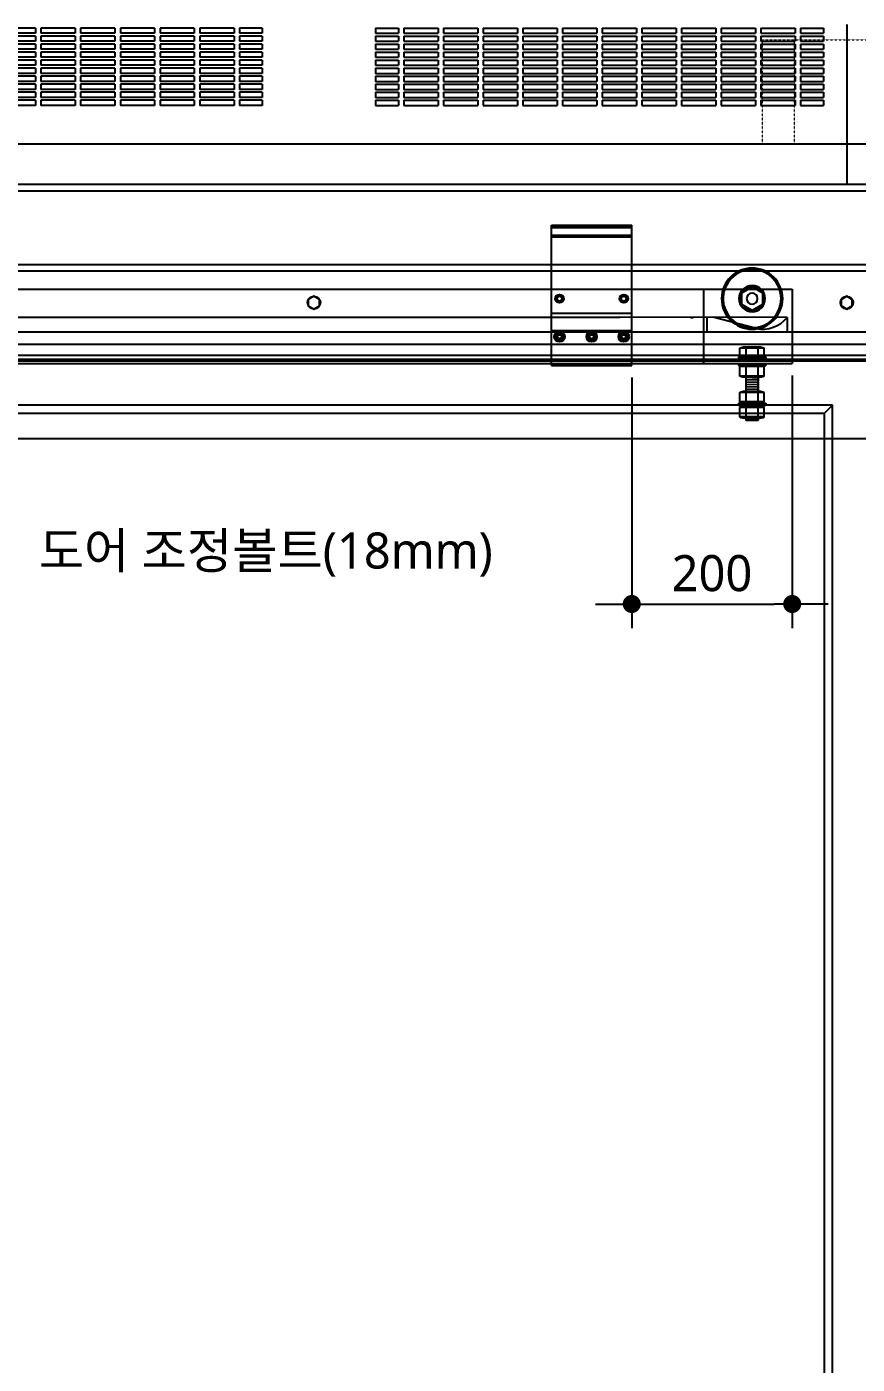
# Model space of a CAD drawing. Header units: millimetres. Extents: x 232323 to 272954, y -5343 to 8721.
# Drawn here: x 234281 to 235316, y 6210 to 7878 of the extents above; entities that cross this region are included whole.
import ezdxf
from ezdxf.enums import TextEntityAlignment as Align

# ---------------------------------------------------------------- set-up
doc = ezdxf.new("R2010")
doc.units = ezdxf.units.MM
doc.header["$MEASUREMENT"] = 0
doc.linetypes.add('DASHED', pattern=[0.75, 0.5, -0.25])
doc.layers.get('0').update_dxf_attribs({"linetype": 'CONTINUOUS'})
for name, color, linetype, lineweight in [('A-DIMS', 7, 'CONTINUOUS', 25), ('A-MKXS-TEXT1', 3, 'CONTINUOUS', 25), ('도면층4', 5, 'CONTINUOUS', 25)]:
    doc.layers.add(name, color=color, linetype=linetype, lineweight=lineweight)
doc.styles.add('HY울릉도L', font='')
doc.styles.add('맑은고딕', font='malgun.ttf')
doc.styles.get('HY울릉도L').set_extended_font_data('HYwulM')
doc.dimstyles.new('CDIM', dxfattribs={"dimtxt": 3, "dimasz": 1.5, "dimexe": 2, "dimexo": 1, "dimgap": 1, "dimtad": 1, "dimdec": 0, "dimrnd": 0.5, "dimzin": 0, "dimdsep": 32, "dimlunit": 6, "dimtxsty": 'HY울릉도L', "dimblk1": '_CIDOT', "dimblk2": '_CIDOT', "dimsah": 1, "dimcen": 5.5, "dimclrd": 2, "dimclre": 2, "dimclrt": 7, "dimadec": 0, "dimazin": 0, "dimtfac": 1, "dimtdec": 0, "dimtix": 1, "dimtmove": 2, "dimatfit": 1, "dimldrblk": '_CIDOT', "dimfxl": 1, "dimtolj": 1, "dimtzin": 0, "dimlwd": -1, "dimarcsym": 0})

# ---------------------------------------------------------------- blocks, each defined once
blk = doc.blocks.new('고정볼트')
at = {"color": 1}
for p, q in [((1934018.7, 124726.3), (1934018.7, 124736.8)), ((1934018.7, 124736.8), (1934049.2, 124736.8)), ((1934022.5, 124738.3), (1934045.4, 124738.3)), ((1934026.3, 124726.3), (1934026.3, 124738.3)), ((1934041.5, 124726.3), (1934041.5, 124738.3)), ((1934049.2, 124726.3), (1934049.2, 124736.8)), ((1934050.9, 124726.3), (1934016.9, 124726.3)), ((1934016.9, 124726.3), (1934016.9, 124723.8)), ((1934050.9, 124723.8), (1934016.9, 124723.8)), ((1934050.9, 124717.8), (1934016.9, 124717.8)), ((1934016.9, 124717.8), (1934016.9, 124715.4)), ((1934050.9, 124715.4), (1934016.9, 124715.4)), ((1934018.7, 124726.3), (1934049.2, 124726.3)), ((1934018.7, 124702.2), (1934018.7, 124713.9)), ((1934018.7, 124713.9), (1934049.2, 124713.9)), ((1934022.5, 124715.4), (1934045.4, 124715.4)), ((1934026.3, 124702.2), (1934026.3, 124715.4)), ((1934041.5, 124702.2), (1934041.5, 124715.4)), ((1934049.2, 124702.2), (1934049.2, 124713.9)), ((1934050.9, 124726.3), (1934050.9, 124723.8)), ((1934050.9, 124717.8), (1934050.9, 124715.4)), ((1934018.7, 124702.2), (1934049.2, 124702.2)), ((1934022.5, 124700.7), (1934045.4, 124700.7)), ((1934025.1, 124699.7), (1934026.4, 124699.8)), ((1934025.1, 124699.7), (1934026.4, 124699.7)), ((1934025.1, 124696.9), (1934026.4, 124696.9)), ((1934025.1, 124696.9), (1934026.4, 124696.9)), ((1934025.1, 124694), (1934026.4, 124694)), ((1934025.1, 124694), (1934026.4, 124694)), ((1934025.2, 124699.7), (1934026.4, 124699.8)), ((1934025.2, 124696.9), (1934026.4, 124696.9)), ((1934025.2, 124694), (1934026.4, 124694.1)), ((1934026.4, 124683), (1934026.4, 124700.7)), ((1934026.4, 124699.8), (1934041.4, 124700.4)), ((1934026.4, 124699.8), (1934041.4, 124700.3)), ((1934026.4, 124699.7), (1934041.4, 124700.3)), ((1934026.4, 124696.9), (1934041.4, 124697.5)), ((1934026.4, 124696.9), (1934041.4, 124697.4)), ((1934026.4, 124696.9), (1934041.4, 124697.4)), ((1934026.4, 124694.1), (1934041.4, 124694.6)), ((1934026.4, 124694), (1934041.4, 124694.5)), ((1934026.4, 124694), (1934041.4, 124694.5)), ((1934041.4, 124683), (1934041.4, 124700.7)), ((1934042.7, 124700.3), (1934041.4, 124700.4)), ((1934041.4, 124700.3), (1934042.7, 124700.3)), ((1934042.7, 124700.3), (1934041.4, 124700.3)), ((1934041.4, 124697.4), (1934042.7, 124697.5)), ((1934042.7, 124697.5), (1934041.4, 124697.4)), ((1934042.7, 124697.5), (1934041.4, 124697.5)), ((1934041.4, 124694.5), (1934042.7, 124694.6)), ((1934042.7, 124694.6), (1934041.4, 124694.5)), ((1934042.7, 124694.6), (1934041.4, 124694.6)), ((1934018.7, 124669.8), (1934018.7, 124681.5)), ((1934018.7, 124681.5), (1934049.2, 124681.5)), ((1934022.5, 124683), (1934045.4, 124683)), ((1934025.1, 124691.1), (1934026.4, 124691.1)), ((1934025.1, 124691.1), (1934026.4, 124691.1)), ((1934025.1, 124688.2), (1934026.4, 124688.3)), ((1934025.1, 124688.2), (1934026.4, 124688.2)), ((1934025.1, 124685.3), (1934026.4, 124685.4)), ((1934025.1, 124685.3), (1934026.4, 124685.3)), ((1934025.2, 124691.1), (1934026.4, 124691.2)), ((1934025.2, 124688.2), (1934026.4, 124688.3)), ((1934025.2, 124685.3), (1934026.4, 124685.4)), ((1934026.3, 124669.8), (1934026.3, 124683)), ((1934026.4, 124691.2), (1934041.4, 124691.7)), ((1934026.4, 124691.1), (1934041.4, 124691.7)), ((1934026.4, 124691.1), (1934041.4, 124691.6)), ((1934026.4, 124688.3), (1934041.4, 124688.8)), ((1934026.4, 124688.3), (1934041.4, 124688.8)), ((1934026.4, 124688.2), (1934041.4, 124688.7)), ((1934026.4, 124685.4), (1934041.4, 124685.9)), ((1934026.4, 124685.4), (1934041.4, 124685.9)), ((1934026.4, 124685.3), (1934041.4, 124685.9)), ((1934041.4, 124691.7), (1934042.7, 124691.7)), ((1934042.7, 124691.7), (1934041.4, 124691.6)), ((1934042.7, 124691.7), (1934041.4, 124691.7)), ((1934041.4, 124688.8), (1934042.7, 124688.8)), ((1934042.7, 124688.8), (1934041.4, 124688.7)), ((1934042.7, 124688.8), (1934041.4, 124688.8)), ((1934041.4, 124685.9), (1934042.7, 124685.9)), ((1934042.7, 124685.9), (1934041.4, 124685.9)), ((1934042.7, 124685.9), (1934041.4, 124685.9)), ((1934041.5, 124669.8), (1934041.5, 124683)), ((1934049.2, 124669.8), (1934049.2, 124681.5)), ((1934050.9, 124668.3), (1934016.9, 124668.3)), ((1934016.9, 124668.3), (1934016.9, 124665.9)), ((1934050.9, 124665.9), (1934016.9, 124665.9)), ((1934018.7, 124669.8), (1934049.2, 124669.8)), ((1934018.7, 124651.2), (1934018.7, 124662.9)), ((1934018.7, 124662.9), (1934049.2, 124662.9)), ((1934022.5, 124668.3), (1934045.4, 124668.3)), ((1934022.5, 124664.4), (1934045.4, 124664.4)), ((1934026.3, 124651.2), (1934026.3, 124664.4)), ((1934041.5, 124651.2), (1934041.5, 124664.4)), ((1934049.2, 124651.2), (1934049.2, 124662.9)), ((1934050.9, 124668.3), (1934050.9, 124665.9)), ((1934018.7, 124651.2), (1934049.2, 124651.2)), ((1934022.5, 124649.7), (1934045.4, 124649.7)), ((1934025.1, 124647.9), (1934026.4, 124647.9)), ((1934025.1, 124647.9), (1934026.4, 124647.9)), ((1934025.2, 124647.9), (1934026.4, 124648)), ((1934026.4, 124646.9), (1934026.4, 124649.7)), ((1934026.4, 124648), (1934041.4, 124648.5)), ((1934026.4, 124647.9), (1934041.4, 124648.4)), ((1934026.4, 124647.9), (1934041.4, 124648.4)), ((1934026.4, 124646.9), (1934041.4, 124646.9)), ((1934041.4, 124646.9), (1934041.4, 124649.7)), ((1934041.4, 124648.4), (1934042.7, 124648.5)), ((1934042.7, 124648.5), (1934041.4, 124648.4)), ((1934042.7, 124648.5), (1934041.4, 124648.5))]:
    blk.add_line(p, q, dxfattribs=at)
for centre, radius, start, end in [((1934022.5, 124732.7), 5.6, 47.0464, 132.9536), ((1934033.9, 124718.2), 20.1, 67.7416, 112.2584), ((1934045.4, 124732.7), 5.6, 47.0464, 132.9536), ((1934022.5, 124709.8), 5.6, 47.0464, 132.9536), ((1934033.9, 124695.3), 20.1, 67.7416, 112.2584), ((1934045.4, 124709.8), 5.6, 47.0464, 132.9536), ((1934022.5, 124706.3), 5.6, 227.0464, 312.9536), ((1934033.9, 124720.8), 20.1, 247.7416, 292.2584), ((1934045.4, 124706.3), 5.6, 227.0464, 312.9536), ((1934022.5, 124677.4), 5.6, 47.0464, 132.9536), ((1934033.9, 124662.9), 20.1, 67.7416, 112.2584), ((1934045.4, 124677.4), 5.6, 47.0464, 132.9536), ((1934022.5, 124673.9), 5.6, 227.0464, 312.9536), ((1934022.5, 124658.8), 5.6, 47.0464, 132.9536), ((1934033.9, 124688.4), 20.1, 247.7416, 292.2584), ((1934033.9, 124644.2), 20.1, 67.7416, 112.2584), ((1934045.4, 124673.9), 5.6, 227.0464, 312.9536), ((1934045.4, 124658.8), 5.6, 47.0464, 132.9536), ((1934022.5, 124655.3), 5.6, 227.0464, 312.9536), ((1934033.9, 124669.8), 20.1, 247.7416, 292.2584), ((1934045.4, 124655.3), 5.6, 227.0464, 312.9536)]:
    blk.add_arc(centre, radius, start, end, dxfattribs=at)
blk = doc.blocks.new('상부로라대')
at = {"color": 2}
blk.add_lwpolyline([(1931924.7, 133134.4), (1931911.8, 133127), (1931911.8, 133112.1), (1931924.7, 133104.7), (1931937.6, 133112.1), (1931937.6, 133127)], close=True, dxfattribs=at)
for radius in [38.1, 36.2, 16.4, 14.9, 6.88]:
    blk.add_circle((1931924.7, 133119.6), radius, dxfattribs=at)
blk = doc.blocks.new('A$C39D62370')
at = {"color": 1}
for p, q in [((0.3, 0), (-0.4, 0)), ((2.6, 3.9), (2.2, 4.6)), ((7.2, 3.9), (7.6, 4.6)), ((9.5, 0), (10.3, 0)), ((2.2, -4.6), (2.6, -4)), ((2.6, -4), (2.5, -4.2)), ((7.2, -4), (7.6, -4.6))]:
    blk.add_line(p, q, dxfattribs=at)
for points in [[(2.5, 4.2), (0, 0), (2.5, -4.2), (7.4, -4.2), (9.8, 0), (7.4, 4.2)], [(2.6, 3.9), (0.3, 0), (2.6, -4), (7.2, -4), (9.5, 0), (7.2, 3.9)]]:
    blk.add_lwpolyline(points, close=True, dxfattribs=at)
for radius in [5.35, 3.1]:
    blk.add_circle((4.9, 0), radius, dxfattribs=at)
for start, end in [(171.6567, 188.3433), (111.6567, 128.3433), (51.6567, 68.3433), (351.6567, 8.3433), (231.6567, 248.3433), (291.6567, 308.3433)]:
    blk.add_arc((4.9, 0), 4.25, start, end, dxfattribs=at)
blk = doc.blocks.new('A$C0D0466CD')
at = {"color": 1}
blk.add_lwpolyline([(-2.9, 5), (-5.8, 0), (-2.9, -5), (2.9, -5), (5.8, 0), (2.9, 5)], close=True, dxfattribs=at)
for radius in [6.6, 2.9, 2.47]:
    blk.add_circle((0, 0), radius, dxfattribs=at)
blk = doc.blocks.new('A$C76897EE8')
at = {"color": 3}
for p, q in [((-100, 0), (-100, 175)), ((-100, 175), (0, 175)), ((-100, 172.7), (0, 172.7)), ((-100, 172.5), (0, 172.5)), ((-100, 172.1), (0, 172.1)), ((0, 0), (0, 175)), ((-100, 162.7), (0, 162.7)), ((-100, 162), (0, 162)), ((-100, 160.4), (0, 160.4)), ((-100, 65.4), (0, 65.4)), ((-100, 43.6), (0, 43.6)), ((-100, 43.4), (0, 43.4)), ((-100, 2.3), (0, 2.3)), ((-100, 0.7), (0, 0.7)), ((-100, 0), (0, 0))]:
    blk.add_line(p, q, dxfattribs=at)
for centre in [(-90, 83.3), (-10, 83.3), (-90, 35.9), (-50, 35.9), (-10, 35.9)]:
    blk.add_circle(centre, 3.5, dxfattribs=at)
at = {"color": 1}
for name, p in [('A$C39D62370', (-94.9, 83.3)), ('A$C39D62370', (-14.9, 83.3)), ('A$C0D0466CD', (-90, 35.9)), ('A$C0D0466CD', (-50, 35.9)), ('A$C0D0466CD', (-10, 35.9))]:
    blk.add_blockref(name, p, dxfattribs=at)
blk = doc.blocks.new('A$C7F43085C')
at = {"layer": '도면층4', "color": 5, "linetype": 'DASHED', "lineweight": 13, "ltscale": 0.1}
for p, q in [((-210, 130), (0, 130)), ((-210, 130), (-210, 0)), ((-170, 130), (-170, 0)), ((-40, 130), (-40, 0)), ((0, 130), (0, 0)), ((-210, 0), (0, 0))]:
    blk.add_line(p, q, dxfattribs=at)
blk = doc.blocks.new('A$C41D218C7')
at = {"color": 9}
for p, q in [((-600, 182), (-600, 0)), ((-322, 177.9), (-361, 177.9)), ((-322, 171.9), (-361, 171.9)), ((-322, 168.8), (-361, 168.8)), ((-322, 177.9), (-322, 171.9)), ((-322, 168.8), (-322, 162.8)), ((-315.9, 177.9), (-315.9, 171.9)), ((-276.9, 177.9), (-315.9, 177.9)), ((-276.9, 171.9), (-315.9, 171.9)), ((-315.9, 168.8), (-315.9, 162.8)), ((-276.9, 168.8), (-315.9, 168.8)), ((-276.9, 177.9), (-276.9, 171.9)), ((-276.9, 168.8), (-276.9, 162.8)), ((-270.8, 177.9), (-270.8, 171.9)), ((-231.8, 177.9), (-270.8, 177.9)), ((-231.8, 171.9), (-270.8, 171.9)), ((-270.8, 168.8), (-270.8, 162.8)), ((-231.8, 168.8), (-270.8, 168.8)), ((-231.8, 177.9), (-231.8, 171.9)), ((-231.8, 168.8), (-231.8, 162.8)), ((-225.7, 177.9), (-225.7, 171.9)), ((-186.7, 177.9), (-225.7, 177.9)), ((-186.7, 171.9), (-225.7, 171.9)), ((-225.7, 168.8), (-225.7, 162.8)), ((-186.7, 168.8), (-225.7, 168.8)), ((-186.7, 177.9), (-186.7, 171.9)), ((-186.7, 168.8), (-186.7, 162.8)), ((-180.6, 177.9), (-180.6, 171.9)), ((-141.6, 177.9), (-180.6, 177.9)), ((-141.6, 171.9), (-180.6, 171.9)), ((-180.6, 168.8), (-180.6, 162.8)), ((-141.6, 168.8), (-180.6, 168.8)), ((-141.6, 177.9), (-141.6, 171.9)), ((-141.6, 168.8), (-141.6, 162.8)), ((-135.5, 177.9), (-135.5, 171.9)), ((-96.5, 177.9), (-135.5, 177.9)), ((-96.5, 171.9), (-135.5, 171.9)), ((-135.5, 168.8), (-135.5, 162.8)), ((-96.5, 168.8), (-135.5, 168.8)), ((-96.5, 177.9), (-96.5, 171.9)), ((-96.5, 168.8), (-96.5, 162.8)), ((-64.4, 177.9), (-90.4, 177.9)), ((-90.4, 177.9), (-90.4, 171.9)), ((-64.4, 171.9), (-90.4, 171.9)), ((-64.4, 168.8), (-90.4, 168.8)), ((-90.4, 168.8), (-90.4, 162.8)), ((-64.4, 177.9), (-64.4, 171.9)), ((-64.4, 168.8), (-64.4, 162.8)), ((64.4, 177.9), (64.4, 171.9)), ((64.4, 177.9), (90.4, 177.9)), ((64.4, 171.9), (90.4, 171.9)), ((64.4, 168.8), (64.4, 162.8)), ((64.4, 168.8), (90.4, 168.8)), ((90.4, 177.9), (90.4, 171.9)), ((90.4, 168.8), (90.4, 162.8)), ((96.5, 177.9), (96.5, 171.9)), ((96.5, 177.9), (135.5, 177.9)), ((96.5, 171.9), (135.5, 171.9)), ((96.5, 168.8), (96.5, 162.8)), ((96.5, 168.8), (135.5, 168.8)), ((135.5, 177.9), (135.5, 171.9)), ((135.5, 168.8), (135.5, 162.8)), ((141.6, 177.9), (141.6, 171.9)), ((141.6, 177.9), (180.6, 177.9)), ((141.6, 171.9), (180.6, 171.9)), ((141.6, 168.8), (141.6, 162.8)), ((141.6, 168.8), (180.6, 168.8)), ((180.6, 177.9), (180.6, 171.9)), ((180.6, 168.8), (180.6, 162.8)), ((186.7, 177.9), (186.7, 171.9)), ((186.7, 177.9), (225.7, 177.9)), ((186.7, 171.9), (225.7, 171.9)), ((186.7, 168.8), (186.7, 162.8)), ((186.7, 168.8), (225.7, 168.8)), ((225.7, 177.9), (225.7, 171.9)), ((225.7, 168.8), (225.7, 162.8)), ((231.8, 177.9), (231.8, 171.9)), ((231.8, 177.9), (270.8, 177.9)), ((231.8, 171.9), (270.8, 171.9)), ((231.8, 168.8), (231.8, 162.8)), ((231.8, 168.8), (270.8, 168.8)), ((270.8, 177.9), (270.8, 171.9)), ((270.8, 168.8), (270.8, 162.8)), ((276.9, 177.9), (276.9, 171.9)), ((276.9, 177.9), (315.9, 177.9)), ((276.9, 171.9), (315.9, 171.9)), ((276.9, 168.8), (276.9, 162.8)), ((276.9, 168.8), (315.9, 168.8)), ((315.9, 177.9), (315.9, 171.9)), ((315.9, 168.8), (315.9, 162.8)), ((322, 177.9), (322, 171.9)), ((322, 177.9), (361, 177.9)), ((322, 171.9), (361, 171.9)), ((322, 168.8), (322, 162.8)), ((322, 168.8), (361, 168.8)), ((361, 177.9), (361, 171.9)), ((361, 168.8), (361, 162.8)), ((367.1, 177.9), (367.1, 171.9)), ((367.1, 177.9), (406.1, 177.9)), ((367.1, 171.9), (406.1, 171.9)), ((367.1, 168.8), (367.1, 162.8)), ((367.1, 168.8), (406.1, 168.8)), ((406.1, 177.9), (406.1, 171.9)), ((406.1, 168.8), (406.1, 162.8)), ((412.2, 177.9), (412.2, 171.9)), ((412.2, 177.9), (451.2, 177.9)), ((412.2, 171.9), (451.2, 171.9)), ((412.2, 168.8), (412.2, 162.8)), ((412.2, 168.8), (451.2, 168.8)), ((451.2, 177.9), (451.2, 171.9)), ((451.2, 168.8), (451.2, 162.8)), ((457.3, 177.9), (457.3, 171.9)), ((457.3, 177.9), (496.3, 177.9)), ((457.3, 171.9), (496.3, 171.9)), ((457.3, 168.8), (457.3, 162.8)), ((457.3, 168.8), (496.3, 168.8)), ((496.3, 177.9), (496.3, 171.9)), ((496.3, 168.8), (496.3, 162.8)), ((502.4, 177.9), (502.4, 171.9)), ((502.4, 177.9), (541.4, 177.9)), ((502.4, 171.9), (541.4, 171.9)), ((502.4, 168.8), (502.4, 162.8)), ((502.4, 168.8), (541.4, 168.8)), ((541.4, 177.9), (541.4, 171.9)), ((541.4, 168.8), (541.4, 162.8)), ((547.5, 177.9), (547.5, 171.9)), ((547.5, 177.9), (573.5, 177.9)), ((547.5, 171.9), (573.5, 171.9)), ((547.5, 168.8), (547.5, 162.8)), ((547.5, 168.8), (573.5, 168.8)), ((573.5, 177.9), (573.5, 171.9)), ((573.5, 168.8), (573.5, 162.8)), ((600, 182), (600, 0)), ((-322, 162.8), (-361, 162.8)), ((-322, 159.7), (-361, 159.7)), ((-322, 153.7), (-361, 153.7)), ((-322, 159.7), (-322, 153.7)), ((-276.9, 162.8), (-315.9, 162.8)), ((-315.9, 159.7), (-315.9, 153.7)), ((-276.9, 159.7), (-315.9, 159.7)), ((-276.9, 153.7), (-315.9, 153.7)), ((-276.9, 159.7), (-276.9, 153.7)), ((-231.8, 162.8), (-270.8, 162.8)), ((-270.8, 159.7), (-270.8, 153.7)), ((-231.8, 159.7), (-270.8, 159.7)), ((-231.8, 153.7), (-270.8, 153.7)), ((-231.8, 159.7), (-231.8, 153.7)), ((-186.7, 162.8), (-225.7, 162.8)), ((-225.7, 159.7), (-225.7, 153.7)), ((-186.7, 159.7), (-225.7, 159.7)), ((-186.7, 153.7), (-225.7, 153.7)), ((-186.7, 159.7), (-186.7, 153.7)), ((-141.6, 162.8), (-180.6, 162.8)), ((-180.6, 159.7), (-180.6, 153.7)), ((-141.6, 159.7), (-180.6, 159.7)), ((-141.6, 153.7), (-180.6, 153.7)), ((-141.6, 159.7), (-141.6, 153.7)), ((-96.5, 162.8), (-135.5, 162.8)), ((-135.5, 159.7), (-135.5, 153.7)), ((-96.5, 159.7), (-135.5, 159.7)), ((-96.5, 153.7), (-135.5, 153.7)), ((-96.5, 159.7), (-96.5, 153.7)), ((-64.4, 162.8), (-90.4, 162.8)), ((-64.4, 159.7), (-90.4, 159.7)), ((-90.4, 159.7), (-90.4, 153.7)), ((-64.4, 153.7), (-90.4, 153.7)), ((-64.4, 159.7), (-64.4, 153.7)), ((64.4, 162.8), (90.4, 162.8)), ((64.4, 159.7), (64.4, 153.7)), ((64.4, 159.7), (90.4, 159.7)), ((64.4, 153.7), (90.4, 153.7)), ((90.4, 159.7), (90.4, 153.7)), ((96.5, 162.8), (135.5, 162.8)), ((96.5, 159.7), (96.5, 153.7)), ((96.5, 159.7), (135.5, 159.7)), ((96.5, 153.7), (135.5, 153.7)), ((135.5, 159.7), (135.5, 153.7)), ((141.6, 162.8), (180.6, 162.8)), ((141.6, 159.7), (141.6, 153.7)), ((141.6, 159.7), (180.6, 159.7)), ((141.6, 153.7), (180.6, 153.7)), ((180.6, 159.7), (180.6, 153.7)), ((186.7, 162.8), (225.7, 162.8)), ((186.7, 159.7), (186.7, 153.7)), ((186.7, 159.7), (225.7, 159.7)), ((186.7, 153.7), (225.7, 153.7)), ((225.7, 159.7), (225.7, 153.7)), ((231.8, 162.8), (270.8, 162.8)), ((231.8, 159.7), (231.8, 153.7)), ((231.8, 159.7), (270.8, 159.7)), ((231.8, 153.7), (270.8, 153.7)), ((270.8, 159.7), (270.8, 153.7)), ((276.9, 162.8), (315.9, 162.8)), ((276.9, 159.7), (276.9, 153.7)), ((276.9, 159.7), (315.9, 159.7)), ((276.9, 153.7), (315.9, 153.7)), ((315.9, 159.7), (315.9, 153.7)), ((322, 162.8), (361, 162.8)), ((322, 159.7), (322, 153.7)), ((322, 159.7), (361, 159.7)), ((322, 153.7), (361, 153.7)), ((361, 159.7), (361, 153.7)), ((367.1, 162.8), (406.1, 162.8)), ((367.1, 159.7), (367.1, 153.7)), ((367.1, 159.7), (406.1, 159.7)), ((367.1, 153.7), (406.1, 153.7)), ((406.1, 159.7), (406.1, 153.7)), ((412.2, 162.8), (451.2, 162.8)), ((412.2, 159.7), (412.2, 153.7)), ((412.2, 159.7), (451.2, 159.7)), ((412.2, 153.7), (451.2, 153.7)), ((451.2, 159.7), (451.2, 153.7)), ((457.3, 162.8), (496.3, 162.8)), ((457.3, 159.7), (457.3, 153.7)), ((457.3, 159.7), (496.3, 159.7)), ((457.3, 153.7), (496.3, 153.7)), ((496.3, 159.7), (496.3, 153.7)), ((502.4, 162.8), (541.4, 162.8)), ((502.4, 159.7), (502.4, 153.7)), ((502.4, 159.7), (541.4, 159.7)), ((502.4, 153.7), (541.4, 153.7)), ((541.4, 159.7), (541.4, 153.7)), ((547.5, 162.8), (573.5, 162.8)), ((547.5, 159.7), (547.5, 153.7)), ((547.5, 159.7), (573.5, 159.7)), ((547.5, 153.7), (573.5, 153.7)), ((573.5, 159.7), (573.5, 153.7)), ((-322, 150.6), (-361, 150.6)), ((-322, 144.6), (-361, 144.6)), ((-322, 141.5), (-361, 141.5)), ((-322, 150.6), (-322, 144.6)), ((-322, 141.5), (-322, 135.5)), ((-315.9, 150.6), (-315.9, 144.6)), ((-276.9, 150.6), (-315.9, 150.6)), ((-276.9, 144.6), (-315.9, 144.6)), ((-315.9, 141.5), (-315.9, 135.5)), ((-276.9, 141.5), (-315.9, 141.5)), ((-276.9, 150.6), (-276.9, 144.6)), ((-276.9, 141.5), (-276.9, 135.5)), ((-270.8, 150.6), (-270.8, 144.6)), ((-231.8, 150.6), (-270.8, 150.6)), ((-231.8, 144.6), (-270.8, 144.6)), ((-270.8, 141.5), (-270.8, 135.5)), ((-231.8, 141.5), (-270.8, 141.5)), ((-231.8, 150.6), (-231.8, 144.6)), ((-231.8, 141.5), (-231.8, 135.5)), ((-225.7, 150.6), (-225.7, 144.6)), ((-186.7, 150.6), (-225.7, 150.6)), ((-186.7, 144.6), (-225.7, 144.6)), ((-225.7, 141.5), (-225.7, 135.5)), ((-186.7, 141.5), (-225.7, 141.5)), ((-186.7, 150.6), (-186.7, 144.6)), ((-186.7, 141.5), (-186.7, 135.5)), ((-180.6, 150.6), (-180.6, 144.6)), ((-141.6, 150.6), (-180.6, 150.6)), ((-141.6, 144.6), (-180.6, 144.6)), ((-180.6, 141.5), (-180.6, 135.5)), ((-141.6, 141.5), (-180.6, 141.5)), ((-141.6, 150.6), (-141.6, 144.6)), ((-141.6, 141.5), (-141.6, 135.5)), ((-135.5, 150.6), (-135.5, 144.6)), ((-96.5, 150.6), (-135.5, 150.6)), ((-96.5, 144.6), (-135.5, 144.6)), ((-135.5, 141.5), (-135.5, 135.5)), ((-96.5, 141.5), (-135.5, 141.5)), ((-96.5, 150.6), (-96.5, 144.6)), ((-96.5, 141.5), (-96.5, 135.5)), ((-64.4, 150.6), (-90.4, 150.6)), ((-90.4, 150.6), (-90.4, 144.6)), ((-64.4, 144.6), (-90.4, 144.6)), ((-64.4, 141.5), (-90.4, 141.5)), ((-90.4, 141.5), (-90.4, 135.5)), ((-64.4, 150.6), (-64.4, 144.6)), ((-64.4, 141.5), (-64.4, 135.5)), ((64.4, 150.6), (64.4, 144.6)), ((64.4, 150.6), (90.4, 150.6)), ((64.4, 144.6), (90.4, 144.6)), ((64.4, 141.5), (64.4, 135.5)), ((64.4, 141.5), (90.4, 141.5)), ((90.4, 150.6), (90.4, 144.6)), ((90.4, 141.5), (90.4, 135.5)), ((96.5, 150.6), (96.5, 144.6)), ((96.5, 150.6), (135.5, 150.6)), ((96.5, 144.6), (135.5, 144.6)), ((96.5, 141.5), (96.5, 135.5)), ((96.5, 141.5), (135.5, 141.5)), ((135.5, 150.6), (135.5, 144.6)), ((135.5, 141.5), (135.5, 135.5)), ((141.6, 150.6), (141.6, 144.6)), ((141.6, 150.6), (180.6, 150.6)), ((141.6, 144.6), (180.6, 144.6)), ((141.6, 141.5), (141.6, 135.5)), ((141.6, 141.5), (180.6, 141.5)), ((180.6, 150.6), (180.6, 144.6)), ((180.6, 141.5), (180.6, 135.5)), ((186.7, 150.6), (186.7, 144.6)), ((186.7, 150.6), (225.7, 150.6)), ((186.7, 144.6), (225.7, 144.6)), ((186.7, 141.5), (186.7, 135.5)), ((186.7, 141.5), (225.7, 141.5)), ((225.7, 150.6), (225.7, 144.6)), ((225.7, 141.5), (225.7, 135.5)), ((231.8, 150.6), (231.8, 144.6)), ((231.8, 150.6), (270.8, 150.6)), ((231.8, 144.6), (270.8, 144.6)), ((231.8, 141.5), (231.8, 135.5)), ((231.8, 141.5), (270.8, 141.5)), ((270.8, 150.6), (270.8, 144.6)), ((270.8, 141.5), (270.8, 135.5)), ((276.9, 150.6), (276.9, 144.6)), ((276.9, 150.6), (315.9, 150.6)), ((276.9, 144.6), (315.9, 144.6)), ((276.9, 141.5), (276.9, 135.5)), ((276.9, 141.5), (315.9, 141.5)), ((315.9, 150.6), (315.9, 144.6)), ((315.9, 141.5), (315.9, 135.5)), ((322, 150.6), (322, 144.6)), ((322, 150.6), (361, 150.6)), ((322, 144.6), (361, 144.6)), ((322, 141.5), (322, 135.5)), ((322, 141.5), (361, 141.5)), ((361, 150.6), (361, 144.6)), ((361, 141.5), (361, 135.5)), ((367.1, 150.6), (367.1, 144.6)), ((367.1, 150.6), (406.1, 150.6)), ((367.1, 144.6), (406.1, 144.6)), ((367.1, 141.5), (367.1, 135.5)), ((367.1, 141.5), (406.1, 141.5)), ((406.1, 150.6), (406.1, 144.6)), ((406.1, 141.5), (406.1, 135.5)), ((412.2, 150.6), (412.2, 144.6)), ((412.2, 150.6), (451.2, 150.6)), ((412.2, 144.6), (451.2, 144.6)), ((412.2, 141.5), (412.2, 135.5)), ((412.2, 141.5), (451.2, 141.5)), ((451.2, 150.6), (451.2, 144.6)), ((451.2, 141.5), (451.2, 135.5)), ((457.3, 150.6), (457.3, 144.6)), ((457.3, 150.6), (496.3, 150.6)), ((457.3, 144.6), (496.3, 144.6)), ((457.3, 141.5), (457.3, 135.5)), ((457.3, 141.5), (496.3, 141.5)), ((496.3, 150.6), (496.3, 144.6)), ((496.3, 141.5), (496.3, 135.5)), ((502.4, 150.6), (502.4, 144.6)), ((502.4, 150.6), (541.4, 150.6)), ((502.4, 144.6), (541.4, 144.6)), ((502.4, 141.5), (502.4, 135.5)), ((502.4, 141.5), (541.4, 141.5)), ((541.4, 150.6), (541.4, 144.6)), ((541.4, 141.5), (541.4, 135.5)), ((547.5, 150.6), (547.5, 144.6)), ((547.5, 150.6), (573.5, 150.6)), ((547.5, 144.6), (573.5, 144.6)), ((547.5, 141.5), (547.5, 135.5)), ((547.5, 141.5), (573.5, 141.5)), ((573.5, 150.6), (573.5, 144.6)), ((573.5, 141.5), (573.5, 135.5)), ((-322, 135.5), (-361, 135.5)), ((-322, 132.4), (-361, 132.4)), ((-322, 126.4), (-361, 126.4)), ((-322, 123.3), (-361, 123.3)), ((-322, 132.4), (-322, 126.4)), ((-322, 123.3), (-322, 117.3)), ((-276.9, 135.5), (-315.9, 135.5)), ((-315.9, 132.4), (-315.9, 126.4)), ((-276.9, 132.4), (-315.9, 132.4)), ((-276.9, 126.4), (-315.9, 126.4)), ((-315.9, 123.3), (-315.9, 117.3)), ((-276.9, 123.3), (-315.9, 123.3)), ((-276.9, 132.4), (-276.9, 126.4)), ((-276.9, 123.3), (-276.9, 117.3)), ((-231.8, 135.5), (-270.8, 135.5)), ((-270.8, 132.4), (-270.8, 126.4)), ((-231.8, 132.4), (-270.8, 132.4)), ((-231.8, 126.4), (-270.8, 126.4)), ((-270.8, 123.3), (-270.8, 117.3)), ((-231.8, 123.3), (-270.8, 123.3)), ((-231.8, 132.4), (-231.8, 126.4)), ((-231.8, 123.3), (-231.8, 117.3)), ((-186.7, 135.5), (-225.7, 135.5)), ((-225.7, 132.4), (-225.7, 126.4)), ((-186.7, 132.4), (-225.7, 132.4)), ((-186.7, 126.4), (-225.7, 126.4)), ((-225.7, 123.3), (-225.7, 117.3)), ((-186.7, 123.3), (-225.7, 123.3)), ((-186.7, 132.4), (-186.7, 126.4)), ((-186.7, 123.3), (-186.7, 117.3)), ((-141.6, 135.5), (-180.6, 135.5)), ((-180.6, 132.4), (-180.6, 126.4)), ((-141.6, 132.4), (-180.6, 132.4)), ((-141.6, 126.4), (-180.6, 126.4)), ((-180.6, 123.3), (-180.6, 117.3)), ((-141.6, 123.3), (-180.6, 123.3)), ((-141.6, 132.4), (-141.6, 126.4)), ((-141.6, 123.3), (-141.6, 117.3)), ((-96.5, 135.5), (-135.5, 135.5)), ((-135.5, 132.4), (-135.5, 126.4)), ((-96.5, 132.4), (-135.5, 132.4)), ((-96.5, 126.4), (-135.5, 126.4)), ((-135.5, 123.3), (-135.5, 117.3)), ((-96.5, 123.3), (-135.5, 123.3)), ((-96.5, 132.4), (-96.5, 126.4)), ((-96.5, 123.3), (-96.5, 117.3)), ((-64.4, 135.5), (-90.4, 135.5)), ((-64.4, 132.4), (-90.4, 132.4)), ((-90.4, 132.4), (-90.4, 126.4)), ((-64.4, 126.4), (-90.4, 126.4)), ((-64.4, 123.3), (-90.4, 123.3)), ((-90.4, 123.3), (-90.4, 117.3)), ((-64.4, 132.4), (-64.4, 126.4)), ((-64.4, 123.3), (-64.4, 117.3)), ((64.4, 135.5), (90.4, 135.5)), ((64.4, 132.4), (64.4, 126.4)), ((64.4, 132.4), (90.4, 132.4)), ((64.4, 126.4), (90.4, 126.4)), ((64.4, 123.3), (64.4, 117.3)), ((64.4, 123.3), (90.4, 123.3)), ((90.4, 132.4), (90.4, 126.4)), ((90.4, 123.3), (90.4, 117.3)), ((96.5, 135.5), (135.5, 135.5)), ((96.5, 132.4), (96.5, 126.4)), ((96.5, 132.4), (135.5, 132.4)), ((96.5, 126.4), (135.5, 126.4)), ((96.5, 123.3), (96.5, 117.3)), ((96.5, 123.3), (135.5, 123.3)), ((135.5, 132.4), (135.5, 126.4)), ((135.5, 123.3), (135.5, 117.3)), ((141.6, 135.5), (180.6, 135.5)), ((141.6, 132.4), (141.6, 126.4)), ((141.6, 132.4), (180.6, 132.4)), ((141.6, 126.4), (180.6, 126.4)), ((141.6, 123.3), (141.6, 117.3)), ((141.6, 123.3), (180.6, 123.3)), ((180.6, 132.4), (180.6, 126.4)), ((180.6, 123.3), (180.6, 117.3)), ((186.7, 135.5), (225.7, 135.5)), ((186.7, 132.4), (186.7, 126.4)), ((186.7, 132.4), (225.7, 132.4)), ((186.7, 126.4), (225.7, 126.4)), ((186.7, 123.3), (186.7, 117.3)), ((186.7, 123.3), (225.7, 123.3)), ((225.7, 132.4), (225.7, 126.4)), ((225.7, 123.3), (225.7, 117.3)), ((231.8, 135.5), (270.8, 135.5)), ((231.8, 132.4), (231.8, 126.4)), ((231.8, 132.4), (270.8, 132.4)), ((231.8, 126.4), (270.8, 126.4)), ((231.8, 123.3), (231.8, 117.3)), ((231.8, 123.3), (270.8, 123.3)), ((270.8, 132.4), (270.8, 126.4)), ((270.8, 123.3), (270.8, 117.3)), ((276.9, 135.5), (315.9, 135.5)), ((276.9, 132.4), (276.9, 126.4)), ((276.9, 132.4), (315.9, 132.4)), ((276.9, 126.4), (315.9, 126.4)), ((276.9, 123.3), (276.9, 117.3)), ((276.9, 123.3), (315.9, 123.3)), ((315.9, 132.4), (315.9, 126.4)), ((315.9, 123.3), (315.9, 117.3)), ((322, 135.5), (361, 135.5)), ((322, 132.4), (322, 126.4)), ((322, 132.4), (361, 132.4)), ((322, 126.4), (361, 126.4)), ((322, 123.3), (322, 117.3)), ((322, 123.3), (361, 123.3)), ((361, 132.4), (361, 126.4)), ((361, 123.3), (361, 117.3)), ((367.1, 135.5), (406.1, 135.5)), ((367.1, 132.4), (367.1, 126.4)), ((367.1, 132.4), (406.1, 132.4)), ((367.1, 126.4), (406.1, 126.4)), ((367.1, 123.3), (367.1, 117.3)), ((367.1, 123.3), (406.1, 123.3)), ((406.1, 132.4), (406.1, 126.4)), ((406.1, 123.3), (406.1, 117.3)), ((412.2, 135.5), (451.2, 135.5)), ((412.2, 132.4), (412.2, 126.4)), ((412.2, 132.4), (451.2, 132.4)), ((412.2, 126.4), (451.2, 126.4)), ((412.2, 123.3), (412.2, 117.3)), ((412.2, 123.3), (451.2, 123.3)), ((451.2, 132.4), (451.2, 126.4)), ((451.2, 123.3), (451.2, 117.3)), ((457.3, 135.5), (496.3, 135.5)), ((457.3, 132.4), (457.3, 126.4)), ((457.3, 132.4), (496.3, 132.4)), ((457.3, 126.4), (496.3, 126.4)), ((457.3, 123.3), (457.3, 117.3)), ((457.3, 123.3), (496.3, 123.3)), ((496.3, 132.4), (496.3, 126.4)), ((496.3, 123.3), (496.3, 117.3)), ((502.4, 135.5), (541.4, 135.5)), ((502.4, 132.4), (502.4, 126.4)), ((502.4, 132.4), (541.4, 132.4)), ((502.4, 126.4), (541.4, 126.4)), ((502.4, 123.3), (502.4, 117.3)), ((502.4, 123.3), (541.4, 123.3)), ((541.4, 132.4), (541.4, 126.4)), ((541.4, 123.3), (541.4, 117.3)), ((547.5, 135.5), (573.5, 135.5)), ((547.5, 132.4), (547.5, 126.4)), ((547.5, 132.4), (573.5, 132.4)), ((547.5, 126.4), (573.5, 126.4)), ((547.5, 123.3), (547.5, 117.3)), ((547.5, 123.3), (573.5, 123.3)), ((573.5, 132.4), (573.5, 126.4)), ((573.5, 123.3), (573.5, 117.3)), ((-322, 117.3), (-361, 117.3)), ((-322, 114.2), (-361, 114.2)), ((-322, 108.2), (-361, 108.2)), ((-322, 114.2), (-322, 108.2)), ((-276.9, 117.3), (-315.9, 117.3)), ((-315.9, 114.2), (-315.9, 108.2)), ((-276.9, 114.2), (-315.9, 114.2)), ((-276.9, 108.2), (-315.9, 108.2)), ((-276.9, 114.2), (-276.9, 108.2)), ((-231.8, 117.3), (-270.8, 117.3)), ((-270.8, 114.2), (-270.8, 108.2)), ((-231.8, 114.2), (-270.8, 114.2)), ((-231.8, 108.2), (-270.8, 108.2)), ((-231.8, 114.2), (-231.8, 108.2)), ((-186.7, 117.3), (-225.7, 117.3)), ((-225.7, 114.2), (-225.7, 108.2)), ((-186.7, 114.2), (-225.7, 114.2)), ((-186.7, 108.2), (-225.7, 108.2)), ((-186.7, 114.2), (-186.7, 108.2)), ((-141.6, 117.3), (-180.6, 117.3)), ((-180.6, 114.2), (-180.6, 108.2)), ((-141.6, 114.2), (-180.6, 114.2)), ((-141.6, 108.2), (-180.6, 108.2)), ((-141.6, 114.2), (-141.6, 108.2)), ((-96.5, 117.3), (-135.5, 117.3)), ((-135.5, 114.2), (-135.5, 108.2)), ((-96.5, 114.2), (-135.5, 114.2)), ((-96.5, 108.2), (-135.5, 108.2)), ((-96.5, 114.2), (-96.5, 108.2)), ((-64.4, 117.3), (-90.4, 117.3)), ((-64.4, 114.2), (-90.4, 114.2)), ((-90.4, 114.2), (-90.4, 108.2)), ((-64.4, 108.2), (-90.4, 108.2)), ((-64.4, 114.2), (-64.4, 108.2)), ((64.4, 117.3), (90.4, 117.3)), ((64.4, 114.2), (64.4, 108.2)), ((64.4, 114.2), (90.4, 114.2)), ((64.4, 108.2), (90.4, 108.2)), ((90.4, 114.2), (90.4, 108.2)), ((96.5, 117.3), (135.5, 117.3)), ((96.5, 114.2), (96.5, 108.2)), ((96.5, 114.2), (135.5, 114.2)), ((96.5, 108.2), (135.5, 108.2)), ((135.5, 114.2), (135.5, 108.2)), ((141.6, 117.3), (180.6, 117.3)), ((141.6, 114.2), (141.6, 108.2)), ((141.6, 114.2), (180.6, 114.2)), ((141.6, 108.2), (180.6, 108.2)), ((180.6, 114.2), (180.6, 108.2)), ((186.7, 117.3), (225.7, 117.3)), ((186.7, 114.2), (186.7, 108.2)), ((186.7, 114.2), (225.7, 114.2)), ((186.7, 108.2), (225.7, 108.2)), ((225.7, 114.2), (225.7, 108.2)), ((231.8, 117.3), (270.8, 117.3)), ((231.8, 114.2), (231.8, 108.2)), ((231.8, 114.2), (270.8, 114.2)), ((231.8, 108.2), (270.8, 108.2)), ((270.8, 114.2), (270.8, 108.2)), ((276.9, 117.3), (315.9, 117.3)), ((276.9, 114.2), (276.9, 108.2)), ((276.9, 114.2), (315.9, 114.2)), ((276.9, 108.2), (315.9, 108.2)), ((315.9, 114.2), (315.9, 108.2)), ((322, 117.3), (361, 117.3)), ((322, 114.2), (322, 108.2)), ((322, 114.2), (361, 114.2)), ((322, 108.2), (361, 108.2)), ((361, 114.2), (361, 108.2)), ((367.1, 117.3), (406.1, 117.3)), ((367.1, 114.2), (367.1, 108.2)), ((367.1, 114.2), (406.1, 114.2)), ((367.1, 108.2), (406.1, 108.2)), ((406.1, 114.2), (406.1, 108.2)), ((412.2, 117.3), (451.2, 117.3)), ((412.2, 114.2), (412.2, 108.2)), ((412.2, 114.2), (451.2, 114.2)), ((412.2, 108.2), (451.2, 108.2)), ((451.2, 114.2), (451.2, 108.2)), ((457.3, 117.3), (496.3, 117.3)), ((457.3, 114.2), (457.3, 108.2)), ((457.3, 114.2), (496.3, 114.2)), ((457.3, 108.2), (496.3, 108.2)), ((496.3, 114.2), (496.3, 108.2)), ((502.4, 117.3), (541.4, 117.3)), ((502.4, 114.2), (502.4, 108.2)), ((502.4, 114.2), (541.4, 114.2)), ((502.4, 108.2), (541.4, 108.2)), ((541.4, 114.2), (541.4, 108.2)), ((547.5, 117.3), (573.5, 117.3)), ((547.5, 114.2), (547.5, 108.2)), ((547.5, 114.2), (573.5, 114.2)), ((547.5, 108.2), (573.5, 108.2)), ((573.5, 114.2), (573.5, 108.2)), ((-322, 105.1), (-361, 105.1)), ((-322, 99.1), (-361, 99.1)), ((-322, 96), (-361, 96)), ((-322, 105.1), (-322, 99.1)), ((-322, 96), (-322, 90)), ((-315.9, 105.1), (-315.9, 99.1)), ((-276.9, 105.1), (-315.9, 105.1)), ((-276.9, 99.1), (-315.9, 99.1)), ((-315.9, 96), (-315.9, 90)), ((-276.9, 96), (-315.9, 96)), ((-276.9, 105.1), (-276.9, 99.1)), ((-276.9, 96), (-276.9, 90)), ((-270.8, 105.1), (-270.8, 99.1)), ((-231.8, 105.1), (-270.8, 105.1)), ((-231.8, 99.1), (-270.8, 99.1)), ((-270.8, 96), (-270.8, 90)), ((-231.8, 96), (-270.8, 96)), ((-231.8, 105.1), (-231.8, 99.1)), ((-231.8, 96), (-231.8, 90)), ((-225.7, 105.1), (-225.7, 99.1)), ((-186.7, 105.1), (-225.7, 105.1)), ((-186.7, 99.1), (-225.7, 99.1)), ((-225.7, 96), (-225.7, 90)), ((-186.7, 96), (-225.7, 96)), ((-186.7, 105.1), (-186.7, 99.1)), ((-186.7, 96), (-186.7, 90)), ((-180.6, 105.1), (-180.6, 99.1)), ((-141.6, 105.1), (-180.6, 105.1)), ((-141.6, 99.1), (-180.6, 99.1)), ((-180.6, 96), (-180.6, 90)), ((-141.6, 96), (-180.6, 96)), ((-141.6, 105.1), (-141.6, 99.1)), ((-141.6, 96), (-141.6, 90)), ((-135.5, 105.1), (-135.5, 99.1)), ((-96.5, 105.1), (-135.5, 105.1)), ((-96.5, 99.1), (-135.5, 99.1)), ((-135.5, 96), (-135.5, 90)), ((-96.5, 96), (-135.5, 96)), ((-96.5, 105.1), (-96.5, 99.1)), ((-96.5, 96), (-96.5, 90)), ((-64.4, 105.1), (-90.4, 105.1)), ((-90.4, 105.1), (-90.4, 99.1)), ((-64.4, 99.1), (-90.4, 99.1)), ((-64.4, 96), (-90.4, 96)), ((-90.4, 96), (-90.4, 90)), ((-64.4, 105.1), (-64.4, 99.1)), ((-64.4, 96), (-64.4, 90)), ((64.4, 105.1), (64.4, 99.1)), ((64.4, 105.1), (90.4, 105.1)), ((64.4, 99.1), (90.4, 99.1)), ((64.4, 96), (64.4, 90)), ((64.4, 96), (90.4, 96)), ((90.4, 105.1), (90.4, 99.1)), ((90.4, 96), (90.4, 90)), ((96.5, 105.1), (96.5, 99.1)), ((96.5, 105.1), (135.5, 105.1)), ((96.5, 99.1), (135.5, 99.1)), ((96.5, 96), (96.5, 90)), ((96.5, 96), (135.5, 96)), ((135.5, 105.1), (135.5, 99.1)), ((135.5, 96), (135.5, 90)), ((141.6, 105.1), (141.6, 99.1)), ((141.6, 105.1), (180.6, 105.1)), ((141.6, 99.1), (180.6, 99.1)), ((141.6, 96), (141.6, 90)), ((141.6, 96), (180.6, 96)), ((180.6, 105.1), (180.6, 99.1)), ((180.6, 96), (180.6, 90)), ((186.7, 105.1), (186.7, 99.1)), ((186.7, 105.1), (225.7, 105.1)), ((186.7, 99.1), (225.7, 99.1)), ((186.7, 96), (186.7, 90)), ((186.7, 96), (225.7, 96)), ((225.7, 105.1), (225.7, 99.1)), ((225.7, 96), (225.7, 90)), ((231.8, 105.1), (231.8, 99.1)), ((231.8, 105.1), (270.8, 105.1)), ((231.8, 99.1), (270.8, 99.1)), ((231.8, 96), (231.8, 90)), ((231.8, 96), (270.8, 96)), ((270.8, 105.1), (270.8, 99.1)), ((270.8, 96), (270.8, 90)), ((276.9, 105.1), (276.9, 99.1)), ((276.9, 105.1), (315.9, 105.1)), ((276.9, 99.1), (315.9, 99.1)), ((276.9, 96), (276.9, 90)), ((276.9, 96), (315.9, 96)), ((315.9, 105.1), (315.9, 99.1)), ((315.9, 96), (315.9, 90)), ((322, 105.1), (322, 99.1)), ((322, 105.1), (361, 105.1)), ((322, 99.1), (361, 99.1)), ((322, 96), (322, 90)), ((322, 96), (361, 96)), ((361, 105.1), (361, 99.1)), ((361, 96), (361, 90)), ((367.1, 105.1), (367.1, 99.1)), ((367.1, 105.1), (406.1, 105.1)), ((367.1, 99.1), (406.1, 99.1)), ((367.1, 96), (367.1, 90)), ((367.1, 96), (406.1, 96)), ((406.1, 105.1), (406.1, 99.1)), ((406.1, 96), (406.1, 90)), ((412.2, 105.1), (412.2, 99.1)), ((412.2, 105.1), (451.2, 105.1)), ((412.2, 99.1), (451.2, 99.1)), ((412.2, 96), (412.2, 90)), ((412.2, 96), (451.2, 96)), ((451.2, 105.1), (451.2, 99.1)), ((451.2, 96), (451.2, 90)), ((457.3, 105.1), (457.3, 99.1)), ((457.3, 105.1), (496.3, 105.1)), ((457.3, 99.1), (496.3, 99.1)), ((457.3, 96), (457.3, 90)), ((457.3, 96), (496.3, 96)), ((496.3, 105.1), (496.3, 99.1)), ((496.3, 96), (496.3, 90)), ((502.4, 105.1), (502.4, 99.1)), ((502.4, 105.1), (541.4, 105.1)), ((502.4, 99.1), (541.4, 99.1)), ((502.4, 96), (502.4, 90)), ((502.4, 96), (541.4, 96)), ((541.4, 105.1), (541.4, 99.1)), ((541.4, 96), (541.4, 90)), ((547.5, 105.1), (547.5, 99.1)), ((547.5, 105.1), (573.5, 105.1)), ((547.5, 99.1), (573.5, 99.1)), ((547.5, 96), (547.5, 90)), ((547.5, 96), (573.5, 96)), ((573.5, 105.1), (573.5, 99.1)), ((573.5, 96), (573.5, 90)), ((-322, 90), (-361, 90)), ((-276.9, 90), (-315.9, 90)), ((-231.8, 90), (-270.8, 90)), ((-186.7, 90), (-225.7, 90)), ((-141.6, 90), (-180.6, 90)), ((-96.5, 90), (-135.5, 90)), ((-64.4, 90), (-90.4, 90)), ((64.4, 90), (90.4, 90)), ((96.5, 90), (135.5, 90)), ((141.6, 90), (180.6, 90)), ((186.7, 90), (225.7, 90)), ((231.8, 90), (270.8, 90)), ((276.9, 90), (315.9, 90)), ((322, 90), (361, 90)), ((367.1, 90), (406.1, 90)), ((412.2, 90), (451.2, 90)), ((457.3, 90), (496.3, 90)), ((502.4, 90), (541.4, 90)), ((547.5, 90), (573.5, 90)), ((600, 46), (-600, 46)), ((600, 0), (-600, 0))]:
    blk.add_line(p, q, dxfattribs=at)
blk = doc.blocks.new('A$C75D13664')
at = {"color": 7}
for p, q in [((-2701.2, 3309), (2588.6, 3309)), ((-2698.4, 3217.3), (2583.6, 3217.3)), ((-2698.4, 3209.3), (2583.6, 3209.3)), ((-2698.4, 3133), (2583.6, 3133)), ((-2698.4, 3117.7), (2583.6, 3117.7)), ((-2698.4, 3099), (2583.6, 3099)), ((-2698.4, 3097), (2583.6, 3097))]:
    blk.add_line(p, q, dxfattribs=at)
for p, q in [((-1261.4, 3186.5), (-69.2, 3186.5)), ((-179.4, 3093.7), (-179.4, 3186.5)), ((1362, 3103.7), (-1364.4, 3103.7)), ((-1261.4, 3093.7), (-69.2, 3093.7)), ((-19.2, 3041.7), (-1311.4, 3041.7)), ((-29.4, 3031.5), (-19.2, 3041.7)), ((-19.2, 0), (-19.2, 3041.7)), ((-29.4, 3031.5), (-1301.2, 3031.5))]:
    blk.add_line(p, q)
at = {"color": 0}
for p, q in [((-69.2, 3186.5), (-69.2, 3093.7)), ((-29.4, 3031.5), (-29.4, 72.2))]:
    blk.add_line(p, q, dxfattribs=at)
at = {"color": 1}
for p, q in [((-1068.6, 3151.5), (-284.2, 3151.5)), ((-75.5, 3151.2), (-284.2, 3151.5)), ((-196, 3151.2), (-192.6, 3151.2)), ((-175.5, 3151.5), (-175.5, 3133.1)), ((-113.9, 3137.4), (-168.3, 3151.5)), ((-75.5, 3151.2), (-75.5, 3133.1)), ((-1301.2, 3000), (1298.8, 3000))]:
    blk.add_line(p, q, dxfattribs=at)
blk.add_lwpolyline([(-665.3, 3177.6), (-672.3, 3173.6), (-672.3, 3165.6), (-665.3, 3161.6), (-658.4, 3165.6), (-658.4, 3173.6)], close=True)
at = {"color": 7}
for points in [[(-1.2, 3177.6), (5.7, 3173.6), (5.7, 3165.6), (-1.2, 3161.6), (-8.1, 3165.6), (-8.1, 3173.6)], [(-1.2, 3177.6), (-8.1, 3173.6), (-8.1, 3165.6), (-1.2, 3161.6), (5.7, 3165.6), (5.7, 3173.6)]]:
    blk.add_lwpolyline(points, close=True, dxfattribs=at)
blk.add_circle((-665.3, 3169.6), 8)
blk.add_circle((-1.2, 3169.6), 8, dxfattribs=at)
blk.add_circle((-1.2, 3169.6), 8, dxfattribs=at)
at = {"color": 1}
blk.add_arc((-105.7, 3175.1), 38.5, 257.6459, 321.6577, dxfattribs=at)
at = {"color": 1, "xscale": 1.09643299699044, "yscale": 1.09643299699044, "zscale": 1.09643299699044}
blk.add_blockref('A$C41D218C7', (-659.1, 3316.9), dxfattribs=at)
at = {"color": 193, "xscale": 1.09643299699044, "yscale": 1.09643299699044, "zscale": 1.09643299699044}
blk.add_blockref('A$C41D218C7', (656.7, 3316.9), dxfattribs=at)
at = {"color": 1}
for name, p in [('A$C7F43085C', (103.3, 3367.4)), ('A$C76897EE8', (-269.2, 3091.2))]:
    blk.add_blockref(name, p, dxfattribs=at)
at = {"xscale": -1}
for name, p in [('상부로라대', (1931805.5, -129945)), ('고정볼트', (1933914.7, -121624.1))]:
    blk.add_blockref(name, p, dxfattribs=at)
blk = doc.blocks.new('_CIDOT')
at = {"color": 0, "linetype": 'ByBlock'}
blk.add_line((2, 0), (-1, 0), dxfattribs=at)
at = {"color": 0, "linetype": 'ByBlock', "const_width": 0.5}
blk.add_lwpolyline([(-0.25, 0, 1), (0.25, 0, 1)], format="xyb", close=True, dxfattribs=at)
blk = doc.blocks.new('*D70')
at = {"layer": 'A-DIMS', "lineweight": -2, "transparency": 16777216}
for p, q in [((235035.3, 7440.8), (235035.3, 7128.3)), ((235235.3, 7443.3), (235235.3, 7128.3))]:
    blk.add_line(p, q, dxfattribs=at)
at = {"layer": 'A-DIMS', "transparency": 16777216}
blk.add_line((235057.8, 7158.3), (235212.8, 7158.3), dxfattribs=at)
at = {"layer": 'A-DIMS', "transparency": 16777216, "xscale": 22.5, "yscale": 22.5, "zscale": 22.5, "rotation": 180}
blk.add_blockref('_CIDOT', (235035.3, 7158.3), dxfattribs=at)
at = {"layer": 'A-DIMS', "transparency": 16777216, "xscale": 22.5, "yscale": 22.5, "zscale": 22.5}
blk.add_blockref('_CIDOT', (235235.3, 7158.3), dxfattribs=at)
at = {"layer": 'A-DIMS', "color": 3, "transparency": 16777216, "insert": (235135.3, 7196.5), "char_height": 45, "attachment_point": 5, "style": '맑은고딕'}
blk.add_mtext('\\A1;200', dxfattribs=at)

msp = doc.modelspace()

# ---------------------------------------------------------------- block references
msp.add_blockref('A$C75D13664', (235304.5, 4364.5))

# ---------------------------------------------------------------- texts
at = {"layer": 'A-MKXS-TEXT1', "style": '맑은고딕'}
msp.add_text('도어 조정볼트(18mm) ', height=45, dxfattribs=at).set_placement((234296.2, 7225), align=Align.MIDDLE_LEFT)

# ---------------------------------------------------------------- dimensions: what is measured, and where the dimension line sits
at = {"layer": 'A-DIMS'}
dim = msp.add_linear_dim(base=(235235.3, 7158.3), p1=(235035.3, 7455.8), p2=(235235.3, 7458.3), dimstyle='CDIM', override={"dimscale": 15, "dimtxsty": '맑은고딕', "dimclrd": 256, "dimclre": 256, "dimclrt": 3}, dxfattribs=at)
dim.commit()
dim.dimension.update_dxf_attribs({"geometry": '*D70', "text_midpoint": (235135.3, 7196.5)})

doc.saveas('drawing.dxf')
